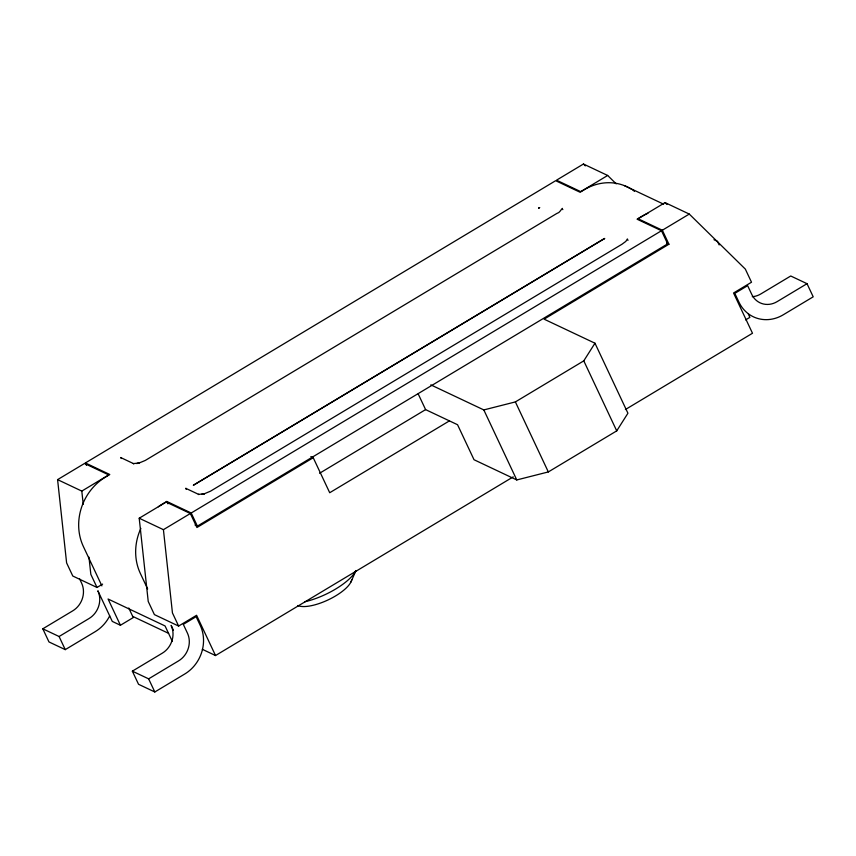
<?xml version="1.0" encoding="UTF-8"?>
<svg xmlns="http://www.w3.org/2000/svg" width="856" height="856" viewBox="0 0 856 856"><rect width="100%" height="100%" fill="white"/><g stroke="black" fill="none" stroke-linecap="round" stroke-linejoin="round"><path stroke-width="1.28" d="M350.928 582.037L355.968 570.588A41.302 14.466 -25.2 0 1 304.779 601.779M430.814 384.868L483.822 409.928L515.376 401.913L583.781 360.858L594.973 343.213L544.095 319.16L668.932 244.228L662.341 230.232L638.116 218.772L665.058 202.605L689.273 214.064L745.33 269.094L751.504 282.223L733.549 292.998L752.488 333.252L625.404 409.532M418.21 393.931L425.603 409.617L457.553 424.726L474.031 459.736L516.767 479.949L548.322 471.934L616.727 430.878L627.93 413.234L594.973 343.213M603.908 239.027L604.753 238.428L193.328 485.266L603.748 238.931M57.587 479.638L84.519 463.471L108.744 474.92L81.802 491.087L57.587 479.638L66.608 562.895L72.781 576.024L97.006 587.473L102.613 584.102M86.499 465.343L85.375 462.957L555.651 180.702L580.068 192.247L584.348 189.679A51.638 46.47 -64.7 0 1 631.664 189.337M607.664 175.469L583.439 164.02L556.507 180.188L580.721 191.637L607.664 175.469L616.213 183.869M647.938 213.294A51.638 46.47 -64.7 0 0 641.337 216.621L637.067 219.19L661.485 230.735L667.659 243.864L197.394 526.13L191.209 513.001L166.792 501.445L162.512 504.013A51.638 46.47 -64.7 0 0 158.36 506.784M513.204 476.878L215.519 655.546L196.58 615.282L178.626 626.057L154.401 614.608L148.227 601.479L139.207 518.222L166.139 502.055L190.353 513.514L196.944 527.51L313.232 457.725L329.71 492.724L449.411 420.885M139.207 518.222L163.421 529.671L190.353 513.514M191.209 513.001L661.485 230.735M662.341 230.232L689.273 214.064M109.707 615.913A36.145 32.528 -64.7 0 1 95.187 631.675L65.259 649.64L48.974 641.936L42.8 628.807L72.728 610.852A20.651 18.586 -64.7 0 0 81.588 583.075L79.533 578.699M319.577 473.261L425.603 409.617M42.8 628.807L59.085 636.511L89.013 618.546A20.651 18.586 -64.7 0 0 97.873 590.779L112.286 621.413L120.428 625.265L133.258 617.561L128.764 608.017M132.359 671.158L148.634 678.851L178.562 660.885A20.651 18.586 -64.7 0 0 187.432 633.119L183.312 624.366L196.131 616.673L200.251 625.426A36.145 32.528 -64.7 0 1 184.746 674.014L154.818 691.98L138.533 684.276L132.359 671.158L162.276 653.192A20.651 18.586 -64.7 0 0 171.147 625.426L173.394 630.209M745.619 319.909L749.888 317.351L748.337 314.056M807.026 283.689L777.098 301.654A20.651 18.586 -64.7 0 1 751.761 294.411L747.641 285.658L734.812 293.362L738.931 302.115A36.145 32.528 -64.7 0 0 783.272 314.783L813.2 296.818L807.026 283.689L790.741 275.996L760.813 293.95A20.651 18.586 -64.7 0 1 752.264 296.7M121.359 458.516L120.632 457.521L133.814 463.749L133.279 463.599L139.111 463.01L145.285 460.442L556.839 213.454C560.541 212.876 561.932 206.531 562.841 209.634M137.88 463.342L139.068 463.032L136.682 463.578M624.452 185.656L663.635 204.177M713.979 239.701L717.467 241.349L719.158 244.934M666.621 243.136L668.932 244.228M310.846 456.59L313.232 457.725M85.375 462.957L109.793 474.502L105.523 477.07A51.638 46.47 -64.7 0 0 83.364 546.492L101.896 585.879M195.061 525.028L197.394 526.13M132.541 616.309L168.621 633.365M202.294 649.287L215.519 655.546M665.058 202.605L666.952 204.477M583.439 164.02L585.333 165.882M627.972 240.429L627.405 238.931L625.832 241.381L621.97 244.249L210.437 491.216L204.284 493.794L198.41 494.394L198.966 494.543L185.763 488.316L186.49 489.311M583.781 360.858L616.727 430.878M515.376 401.913L548.322 471.934M483.822 409.928L516.767 479.949M166.792 501.445L167.915 503.831M178.626 626.057L172.441 612.928L163.421 529.671M147.649 588.949L140.352 573.434A51.638 46.47 -64.7 0 1 140.876 528.387M172.366 641.465L165.058 625.95L108.07 599.007L120.428 625.265M148.634 678.851L154.818 691.98M97.006 587.473L90.832 574.344L88.971 557.16M59.085 636.511L65.259 649.64M81.802 491.087L83.235 504.302M632.638 189.979A51.638 46.47 -64.7 0 1 634.521 191.337M351.741 579.673A30.977 10.85 -25.2 0 1 328.586 599.682A30.977 10.85 -25.2 0 1 297.77 605.513M562.306 208.361L562.296 208.436M539.622 207.634L538.617 208.136L539.622 207.634M204.242 493.816L201.813 494.383L204.242 493.816M121.092 457.896L121.092 457.896M186.373 488.99L186.041 488.455L186.373 488.99"/></g></svg>
